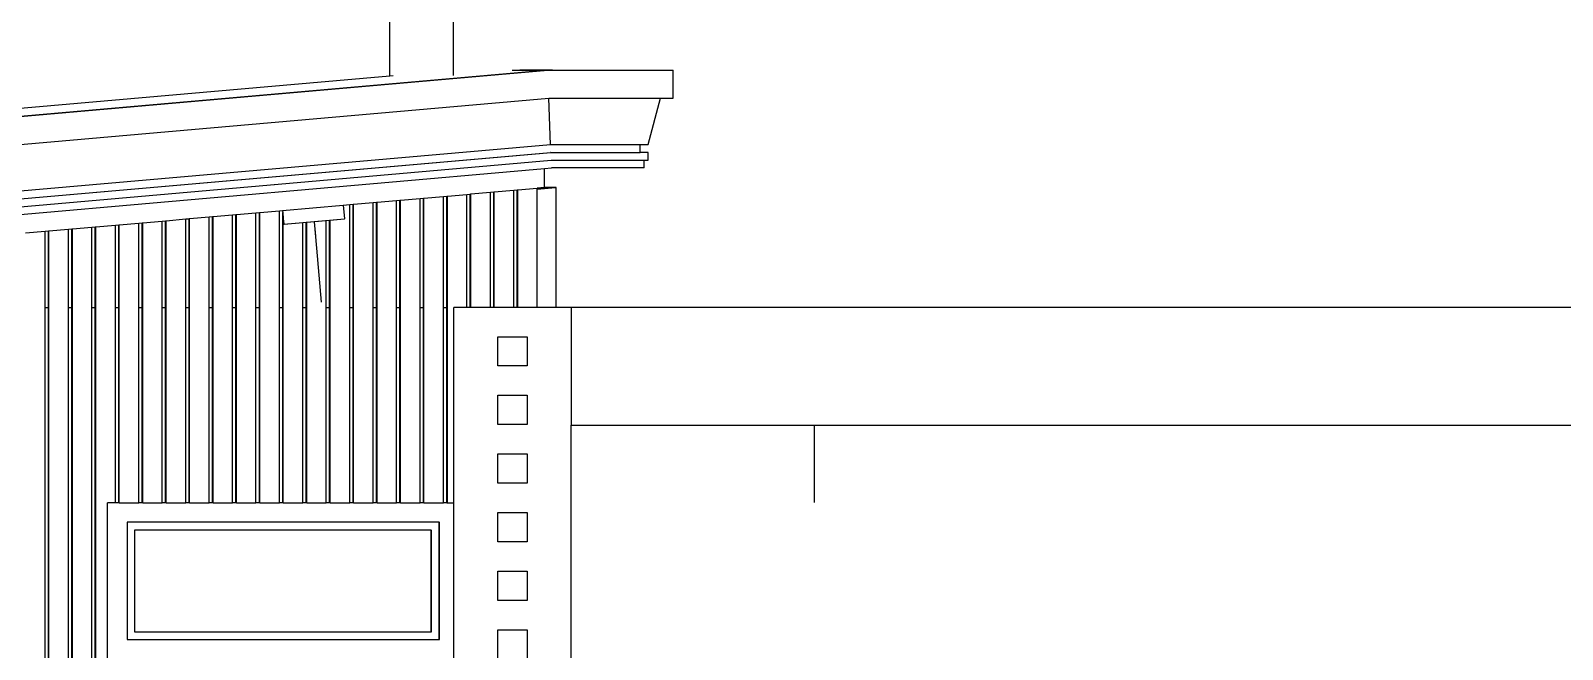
# Model space of a CAD drawing. Header units: inches. Extents: x 7263 to 14962, y 1317 to 2926.
# Drawn here: x 7434.041 to 7437.961, y 1508.848 to 1510.432 of the extents above; entities that cross this region are included whole.
import ezdxf

# ---------------------------------------------------------------- set-up
doc = ezdxf.new("R2010")
doc.units = ezdxf.units.IN
doc.header["$MEASUREMENT"] = 0
doc.layers.add('Layer6', color=6, linetype='Continuous')
doc.styles.get("Standard").update_dxf_attribs({"font": ''})
doc.styles.get('Standard').set_extended_font_data('Tw Cen MT Condensed')
doc.dimstyles.get("Standard").update_dxf_attribs({"dimtxt": 0.2, "dimasz": 0.18, "dimexe": 0.18, "dimexo": 0.0625, "dimgap": 0.09, "dimtad": 0, "dimzin": 0, "dimdsep": 46, "dimtxsty": 'Standard', "dimblk": 'ARCHTICK', "dimcen": 0.09, "dimclrd": 8, "dimclre": 8, "dimclrt": 2, "dimadec": 0, "dimazin": 0, "dimtfac": 1, "dimtofl": 0, "dimtmove": 0, "dimatfit": 3, "dimfxl": 1, "dimtolj": 1, "dimtzin": 0, "dimarcsym": 0})

# ---------------------------------------------------------------- blocks, each defined once
blk = doc.blocks.new('_ArchTick')
at = {"color": 0, "linetype": 'ByBlock', "const_width": 0.15}
blk.add_lwpolyline([(-0.5, -0.5), (0.5, 0.5)], dxfattribs=at)

msp = doc.modelspace()

# ---------------------------------------------------------------- linework, layer by layer
for p, q in [((7435.1235, 1510.3169), (7435.1235, 1512.9735)), ((7434.9604, 1510.3162), (7434.9604, 1512.9592)), ((7431.0182, 1509.9712), (7434.9604, 1510.3162)), ((7431.2555, 1509.9712), (7435.3561, 1510.3301)), ((7431.2561, 1509.9712), (7435.3566, 1510.3301)), ((7431.2561, 1509.9712), (7435.3561, 1510.33)), ((7431.2645, 1509.9712), (7435.3651, 1510.3301)), ((7434.9604, 1510.3162), (7434.9688, 1510.3169)), ((7435.2734, 1510.3301), (7435.3561, 1510.3301)), ((7435.3766, 1510.3301), (7435.2934, 1510.3301)), ((7435.3561, 1510.33), (7435.3561, 1510.3301)), ((7435.3561, 1510.3301), (7435.3566, 1510.3301)), ((7435.3561, 1510.33), (7435.3566, 1510.3301)), ((7435.3651, 1510.3301), (7435.3566, 1510.3301)), ((7435.3651, 1510.3301), (7435.685, 1510.3301)), ((7435.685, 1510.2591), (7435.685, 1510.3301)), ((7431.2676, 1509.9002), (7435.3673, 1510.259)), ((7435.3673, 1510.259), (7435.3682, 1510.2591)), ((7435.3716, 1510.1401), (7435.3673, 1510.259)), ((7435.3682, 1510.2591), (7435.6531, 1510.2591)), ((7435.6217, 1510.1401), (7435.6531, 1510.2591)), ((7435.6531, 1510.2591), (7435.685, 1510.2591)), ((7431.2711, 1509.7812), (7435.3716, 1510.1401)), ((7431.2714, 1509.7612), (7435.3719, 1510.1201)), ((7431.2719, 1509.7612), (7435.3725, 1510.1201)), ((7435.3716, 1510.1401), (7435.6012, 1510.1401)), ((7435.3725, 1510.1201), (7435.3719, 1510.1201)), ((7435.3725, 1510.1201), (7435.6012, 1510.1201)), ((7435.6012, 1510.1201), (7435.6012, 1510.1401)), ((7435.6012, 1510.1401), (7435.6217, 1510.1401)), ((7435.6217, 1510.1201), (7435.6012, 1510.1201)), ((7435.6217, 1510.1001), (7435.6217, 1510.1201)), ((7431.2728, 1509.7412), (7435.3734, 1510.1001)), ((7431.2734, 1509.7212), (7435.3561, 1510.0785)), ((7435.3561, 1510.0785), (7435.374, 1510.0801)), ((7435.3561, 1510.0301), (7435.3561, 1510.0785)), ((7435.3734, 1510.1001), (7435.6115, 1510.1001)), ((7435.6115, 1510.0801), (7435.374, 1510.0801)), ((7435.6115, 1510.0801), (7435.6115, 1510.1001)), ((7435.6115, 1510.1001), (7435.6217, 1510.1001)), ((7434.9277, 1509.9926), (7434.9777, 1509.9969)), ((7434.9777, 1509.9969), (7434.9863, 1509.9977)), ((7434.9777, 1509.7235), (7434.9777, 1509.9969)), ((7434.9863, 1509.9977), (7434.9877, 1509.9978)), ((7434.9863, 1509.7235), (7434.9863, 1509.9977)), ((7434.9877, 1509.9978), (7435.0377, 1510.0022)), ((7434.9877, 1509.7235), (7434.9877, 1509.9978)), ((7435.0377, 1510.0022), (7435.0462, 1510.0029)), ((7435.0377, 1509.7235), (7435.0377, 1510.0022)), ((7435.0462, 1510.0029), (7435.0476, 1510.0031)), ((7435.0462, 1509.7235), (7435.0462, 1510.0029)), ((7435.0476, 1510.0031), (7435.0976, 1510.0074)), ((7435.0476, 1509.2235), (7435.0476, 1510.0031)), ((7435.0976, 1510.0074), (7435.1062, 1510.0082)), ((7435.0976, 1509.7235), (7435.0976, 1510.0074)), ((7435.1062, 1510.0082), (7435.1076, 1510.0083)), ((7435.1062, 1509.7235), (7435.1062, 1510.0082)), ((7435.1076, 1510.0083), (7435.1576, 1510.0127)), ((7435.1076, 1509.2235), (7435.1076, 1510.0083)), ((7435.1576, 1510.0127), (7435.1662, 1510.0134)), ((7435.1576, 1509.7235), (7435.1576, 1510.0127)), ((7435.1662, 1510.0134), (7435.1676, 1510.0136)), ((7435.1662, 1509.7235), (7435.1662, 1510.0134)), ((7435.1676, 1510.0136), (7435.2176, 1510.0179)), ((7435.1676, 1509.7235), (7435.1676, 1510.0136)), ((7435.2176, 1510.0179), (7435.2262, 1510.0187)), ((7435.2176, 1509.7235), (7435.2176, 1510.0179)), ((7435.2262, 1510.0187), (7435.2276, 1510.0188)), ((7435.2262, 1509.7235), (7435.2262, 1510.0187)), ((7435.2276, 1510.0188), (7435.2776, 1510.0232)), ((7435.2276, 1509.7235), (7435.2276, 1510.0188)), ((7435.2776, 1510.0232), (7435.2861, 1510.0239)), ((7435.2776, 1509.7235), (7435.2776, 1510.0232)), ((7435.2861, 1510.0239), (7435.2876, 1510.0241)), ((7435.2861, 1509.7235), (7435.2861, 1510.0239)), ((7435.2876, 1510.0241), (7435.3375, 1510.0284)), ((7435.2876, 1509.7235), (7435.2876, 1510.0241)), ((7435.3375, 1510.0284), (7435.3559, 1510.03)), ((7435.3375, 1510.0258), (7435.3847, 1510.0299)), ((7435.383, 1510.0299), (7435.3375, 1510.0259)), ((7435.3813, 1510.0299), (7435.3375, 1510.0261)), ((7435.3796, 1510.0299), (7435.3375, 1510.0262)), ((7435.3779, 1510.0299), (7435.3375, 1510.0264)), ((7435.3762, 1510.0299), (7435.3375, 1510.0265)), ((7435.3745, 1510.0299), (7435.3375, 1510.0267)), ((7435.3728, 1510.0299), (7435.3375, 1510.0268)), ((7435.3711, 1510.0299), (7435.3375, 1510.027)), ((7435.3694, 1510.0299), (7435.3375, 1510.0271)), ((7435.3675, 1510.0299), (7435.3375, 1510.0273)), ((7435.3375, 1510.0276), (7435.3644, 1510.0299)), ((7435.3375, 1510.0277), (7435.3627, 1510.0299)), ((7435.361, 1510.0299), (7435.3375, 1510.0279)), ((7435.3593, 1510.0299), (7435.3375, 1510.028)), ((7435.3576, 1510.0299), (7435.3375, 1510.0282)), ((7435.3559, 1510.0299), (7435.3375, 1510.0283)), ((7435.3644, 1510.0298), (7435.3375, 1510.0274)), ((7435.3375, 1510.0283), (7435.3375, 1510.0284)), ((7435.3375, 1510.0282), (7435.3375, 1510.0283)), ((7435.3375, 1510.028), (7435.3375, 1510.0282)), ((7435.3375, 1510.0279), (7435.3375, 1510.028)), ((7435.3375, 1510.0277), (7435.3375, 1510.0279)), ((7435.3375, 1510.0276), (7435.3375, 1510.0277)), ((7435.3375, 1510.0274), (7435.3375, 1510.0276)), ((7435.3375, 1510.0273), (7435.3375, 1510.0274)), ((7435.3375, 1510.0271), (7435.3375, 1510.0273)), ((7435.3375, 1510.027), (7435.3375, 1510.0271)), ((7435.3375, 1510.0268), (7435.3375, 1510.027)), ((7435.3375, 1510.0267), (7435.3375, 1510.0268)), ((7435.3375, 1510.0265), (7435.3375, 1510.0267)), ((7435.3375, 1510.0264), (7435.3375, 1510.0265)), ((7435.3375, 1510.0262), (7435.3375, 1510.0264)), ((7435.3375, 1510.0261), (7435.3375, 1510.0262)), ((7435.3375, 1510.0259), (7435.3375, 1510.0261)), ((7435.3375, 1510.0258), (7435.3375, 1510.0259)), ((7435.3375, 1509.7235), (7435.3375, 1510.0258)), ((7435.3559, 1510.0299), (7435.3573, 1510.0301)), ((7435.3559, 1510.03), (7435.3561, 1510.0301)), ((7435.3559, 1510.0299), (7435.3559, 1510.03)), ((7435.3573, 1510.0301), (7435.3561, 1510.0301)), ((7435.3576, 1510.0301), (7435.3573, 1510.0301)), ((7435.359, 1510.0301), (7435.3576, 1510.0301)), ((7435.3576, 1510.0299), (7435.3576, 1510.0301)), ((7435.3576, 1510.0299), (7435.359, 1510.0301)), ((7435.3593, 1510.0301), (7435.359, 1510.0301)), ((7435.3593, 1510.0299), (7435.3593, 1510.0301)), ((7435.3607, 1510.0301), (7435.3593, 1510.0301)), ((7435.3593, 1510.0299), (7435.3607, 1510.0301)), ((7435.361, 1510.0301), (7435.3607, 1510.0301)), ((7435.361, 1510.0299), (7435.361, 1510.0301)), ((7435.3624, 1510.0301), (7435.361, 1510.0301)), ((7435.361, 1510.0299), (7435.3624, 1510.0301)), ((7435.3627, 1510.0301), (7435.3624, 1510.0301)), ((7435.3641, 1510.0301), (7435.3627, 1510.0301)), ((7435.3627, 1510.0299), (7435.3627, 1510.0301)), ((7435.3627, 1510.0299), (7435.3641, 1510.0301)), ((7435.3644, 1510.0301), (7435.3641, 1510.0301)), ((7435.3658, 1510.0301), (7435.3644, 1510.0301)), ((7435.3644, 1510.0299), (7435.3644, 1510.0301)), ((7435.3644, 1510.0299), (7435.3658, 1510.0301)), ((7435.3644, 1510.0298), (7435.3644, 1510.0299)), ((7435.3658, 1510.0299), (7435.3644, 1510.0298)), ((7435.3658, 1510.0299), (7435.3658, 1510.0301)), ((7435.3661, 1510.0301), (7435.3658, 1510.0301)), ((7435.3661, 1510.0299), (7435.3658, 1510.0299)), ((7435.3661, 1510.0299), (7435.3661, 1510.0301)), ((7435.3675, 1510.0301), (7435.3661, 1510.0301)), ((7435.3661, 1510.0299), (7435.3675, 1510.0301)), ((7435.3675, 1510.0299), (7435.3675, 1510.0301)), ((7435.3677, 1510.0301), (7435.3675, 1510.0301)), ((7435.3677, 1510.0299), (7435.3675, 1510.0299)), ((7435.3677, 1510.0299), (7435.3677, 1510.0301)), ((7435.3692, 1510.0301), (7435.3677, 1510.0301)), ((7435.3677, 1510.0299), (7435.3692, 1510.0301)), ((7435.3694, 1510.0301), (7435.3692, 1510.0301)), ((7435.3694, 1510.0299), (7435.3694, 1510.0301)), ((7435.3709, 1510.0301), (7435.3694, 1510.0301)), ((7435.3694, 1510.0299), (7435.3709, 1510.0301)), ((7435.3711, 1510.0301), (7435.3709, 1510.0301)), ((7435.3711, 1510.0299), (7435.3711, 1510.0301)), ((7435.3725, 1510.0301), (7435.3711, 1510.0301)), ((7435.3711, 1510.0299), (7435.3725, 1510.0301)), ((7435.3728, 1510.0301), (7435.3725, 1510.0301)), ((7435.3728, 1510.0299), (7435.3728, 1510.0301)), ((7435.3742, 1510.0301), (7435.3728, 1510.0301)), ((7435.3728, 1510.0299), (7435.3742, 1510.0301)), ((7435.3745, 1510.0301), (7435.3742, 1510.0301)), ((7435.3745, 1510.0299), (7435.3745, 1510.0301)), ((7435.3759, 1510.0301), (7435.3745, 1510.0301)), ((7435.3745, 1510.0299), (7435.3759, 1510.0301)), ((7435.3762, 1510.0301), (7435.3759, 1510.0301)), ((7435.3762, 1510.0299), (7435.3762, 1510.0301)), ((7435.3776, 1510.0301), (7435.3762, 1510.0301)), ((7435.3762, 1510.0299), (7435.3776, 1510.0301)), ((7435.3779, 1510.0301), (7435.3776, 1510.0301)), ((7435.3779, 1510.0299), (7435.3779, 1510.0301)), ((7435.3793, 1510.0301), (7435.3779, 1510.0301)), ((7435.3779, 1510.0299), (7435.3793, 1510.0301)), ((7435.3796, 1510.0301), (7435.3793, 1510.0301)), ((7435.381, 1510.0301), (7435.3796, 1510.0301)), ((7435.3796, 1510.0299), (7435.3796, 1510.0301)), ((7435.3796, 1510.0299), (7435.381, 1510.0301)), ((7435.3813, 1510.0301), (7435.381, 1510.0301)), ((7435.3813, 1510.0299), (7435.3813, 1510.0301)), ((7435.3827, 1510.0301), (7435.3813, 1510.0301)), ((7435.3813, 1510.0299), (7435.3827, 1510.0301)), ((7435.383, 1510.0301), (7435.3827, 1510.0301)), ((7435.383, 1510.0299), (7435.383, 1510.0301)), ((7435.3844, 1510.0301), (7435.383, 1510.0301)), ((7435.383, 1510.0299), (7435.3844, 1510.0301)), ((7435.3847, 1510.0301), (7435.3844, 1510.0301)), ((7435.3861, 1510.0301), (7435.3847, 1510.0301)), ((7435.3847, 1510.0299), (7435.3847, 1510.0301)), ((7435.3847, 1510.0299), (7435.3861, 1510.0301)), ((7435.3861, 1509.7235), (7435.3861, 1510.0301)), ((7434.4479, 1509.9506), (7434.4979, 1509.9549)), ((7434.4979, 1509.9549), (7434.5065, 1509.9557)), ((7434.4979, 1509.7235), (7434.4979, 1509.9549)), ((7434.5065, 1509.9557), (7434.5079, 1509.9558)), ((7434.5065, 1509.7235), (7434.5065, 1509.9557)), ((7434.5079, 1509.9558), (7434.5578, 1509.9602)), ((7434.5079, 1509.2235), (7434.5079, 1509.9558)), ((7434.5578, 1509.9602), (7434.5664, 1509.9609)), ((7434.5578, 1509.7235), (7434.5578, 1509.9602)), ((7434.5664, 1509.9609), (7434.5678, 1509.9611)), ((7434.5664, 1509.7235), (7434.5664, 1509.9609)), ((7434.5678, 1509.9611), (7434.6178, 1509.9654)), ((7434.5678, 1509.2235), (7434.5678, 1509.9611)), ((7434.6178, 1509.9654), (7434.6264, 1509.9662)), ((7434.6178, 1509.7235), (7434.6178, 1509.9654)), ((7434.6264, 1509.9662), (7434.6278, 1509.9663)), ((7434.6264, 1509.7235), (7434.6264, 1509.9662)), ((7434.6278, 1509.9663), (7434.6778, 1509.9707)), ((7434.6278, 1509.7235), (7434.6278, 1509.9663)), ((7434.6778, 1509.9707), (7434.6859, 1509.9714)), ((7434.6778, 1509.7235), (7434.6778, 1509.9707)), ((7434.6859, 1509.9714), (7434.8413, 1509.985)), ((7434.6859, 1509.9714), (7434.6864, 1509.9662)), ((7434.6859, 1509.9714), (7434.6864, 1509.9656)), ((7434.6859, 1509.9714), (7434.6859, 1509.9714)), ((7434.6864, 1509.9656), (7434.6864, 1509.9662)), ((7434.6864, 1509.9662), (7434.6878, 1509.9499)), ((7434.6864, 1509.7235), (7434.6864, 1509.9656)), ((7434.6864, 1509.9656), (7434.6878, 1509.9493)), ((7434.8413, 1509.985), (7434.8577, 1509.9864)), ((7434.8413, 1509.985), (7434.8444, 1509.9499)), ((7434.8577, 1509.9864), (7434.8663, 1509.9872)), ((7434.8577, 1509.7235), (7434.8577, 1509.9864)), ((7434.8663, 1509.9872), (7434.8677, 1509.9873)), ((7434.8663, 1509.7235), (7434.8663, 1509.9872)), ((7434.8677, 1509.9873), (7434.9177, 1509.9917)), ((7434.8677, 1509.2235), (7434.8677, 1509.9873)), ((7434.9177, 1509.9917), (7434.9263, 1509.9924)), ((7434.9177, 1509.7235), (7434.9177, 1509.9917)), ((7434.9263, 1509.9924), (7434.9277, 1509.9926)), ((7434.9263, 1509.7235), (7434.9263, 1509.9924)), ((7434.9277, 1509.2235), (7434.9277, 1509.9926)), ((7434.0281, 1509.9138), (7434.078, 1509.9182)), ((7434.078, 1509.9182), (7434.0866, 1509.919)), ((7434.078, 1509.7235), (7434.078, 1509.9182)), ((7434.0866, 1509.919), (7434.088, 1509.9191)), ((7434.0866, 1509.7235), (7434.0866, 1509.919)), ((7434.088, 1509.9191), (7434.138, 1509.9234)), ((7434.088, 1506.5735), (7434.088, 1509.9191)), ((7434.138, 1509.9234), (7434.1466, 1509.9242)), ((7434.138, 1509.7235), (7434.138, 1509.9234)), ((7434.1466, 1509.9242), (7434.148, 1509.9243)), ((7434.1466, 1509.7235), (7434.1466, 1509.9242)), ((7434.148, 1509.9243), (7434.198, 1509.9287)), ((7434.148, 1506.5935), (7434.148, 1509.9243)), ((7434.198, 1509.9287), (7434.2066, 1509.9294)), ((7434.198, 1509.7235), (7434.198, 1509.9287)), ((7434.2066, 1509.9294), (7434.208, 1509.9296)), ((7434.2066, 1509.7235), (7434.2066, 1509.9294)), ((7434.208, 1509.9296), (7434.258, 1509.9339)), ((7434.208, 1506.9942), (7434.208, 1509.9296)), ((7434.258, 1509.9339), (7434.2665, 1509.9347)), ((7434.258, 1509.7235), (7434.258, 1509.9339)), ((7434.2665, 1509.9347), (7434.268, 1509.9348)), ((7434.2665, 1509.7235), (7434.2665, 1509.9347)), ((7434.268, 1509.9348), (7434.3179, 1509.9392)), ((7434.268, 1509.7235), (7434.268, 1509.9348)), ((7434.3179, 1509.9392), (7434.3265, 1509.9399)), ((7434.3179, 1509.7235), (7434.3179, 1509.9392)), ((7434.3265, 1509.9399), (7434.3279, 1509.9401)), ((7434.3265, 1509.7235), (7434.3265, 1509.9399)), ((7434.3279, 1509.9401), (7434.3779, 1509.9444)), ((7434.3279, 1509.2235), (7434.3279, 1509.9401)), ((7434.3779, 1509.9444), (7434.3865, 1509.9452)), ((7434.3779, 1509.7235), (7434.3779, 1509.9444)), ((7434.3865, 1509.9452), (7434.3879, 1509.9453)), ((7434.3865, 1509.7235), (7434.3865, 1509.9452)), ((7434.3879, 1509.9453), (7434.4379, 1509.9497)), ((7434.3879, 1509.2235), (7434.3879, 1509.9453)), ((7434.4379, 1509.9497), (7434.4465, 1509.9504)), ((7434.4379, 1509.7235), (7434.4379, 1509.9497)), ((7434.4465, 1509.9504), (7434.4479, 1509.9506)), ((7434.4465, 1509.7235), (7434.4465, 1509.9504)), ((7434.4479, 1509.2235), (7434.4479, 1509.9506)), ((7434.6878, 1509.9493), (7434.6878, 1509.9499)), ((7434.6878, 1509.9499), (7434.6882, 1509.9452)), ((7434.6878, 1509.2235), (7434.6878, 1509.9493)), ((7434.6878, 1509.9493), (7434.6881, 1509.9452)), ((7434.6881, 1509.9452), (7434.689, 1509.9365)), ((7434.6882, 1509.9452), (7434.6881, 1509.9452)), ((7434.6882, 1509.9452), (7434.689, 1509.9365)), ((7434.689, 1509.9365), (7434.8444, 1509.9499)), ((7434.689, 1509.9365), (7434.6897, 1509.9359)), ((7434.7378, 1509.9401), (7434.6897, 1509.9359)), ((7434.7464, 1509.9408), (7434.7378, 1509.9401)), ((7434.7378, 1509.7235), (7434.7378, 1509.9401)), ((7434.7478, 1509.941), (7434.7464, 1509.9408)), ((7434.7464, 1509.7235), (7434.7464, 1509.9408)), ((7434.7977, 1509.9453), (7434.7478, 1509.941)), ((7434.7478, 1509.2235), (7434.7478, 1509.941)), ((7434.7667, 1509.9426), (7434.7725, 1509.8754)), ((7434.7667, 1509.9426), (7434.7699, 1509.9061)), ((7434.8063, 1509.946), (7434.7977, 1509.9453)), ((7434.7977, 1509.7235), (7434.7977, 1509.9453)), ((7434.8077, 1509.9461), (7434.8063, 1509.946)), ((7434.8063, 1509.7235), (7434.8063, 1509.946)), ((7434.8438, 1509.9493), (7434.8077, 1509.9461)), ((7434.8077, 1509.2235), (7434.8077, 1509.9461)), ((7434.8444, 1509.9499), (7434.8438, 1509.9493)), ((7434.7725, 1509.8754), (7434.7845, 1509.7365)), ((7434.078, 1509.7235), (7434.0866, 1509.7235)), ((7434.078, 1506.5735), (7434.078, 1509.7235)), ((7434.0866, 1506.5735), (7434.0866, 1509.7235)), ((7434.138, 1509.7235), (7434.1466, 1509.7235)), ((7434.138, 1506.5735), (7434.138, 1509.7235)), ((7434.1466, 1506.5735), (7434.1466, 1509.7235)), ((7434.198, 1509.7235), (7434.2066, 1509.7235)), ((7434.198, 1506.5935), (7434.198, 1509.7235)), ((7434.2066, 1506.9942), (7434.2066, 1509.7235)), ((7434.258, 1509.7235), (7434.2665, 1509.7235)), ((7434.258, 1509.2235), (7434.258, 1509.7235)), ((7434.2665, 1509.7235), (7434.268, 1509.7235)), ((7434.2665, 1509.2235), (7434.2665, 1509.7235)), ((7434.268, 1509.2235), (7434.268, 1509.7235)), ((7434.3179, 1509.7235), (7434.3265, 1509.7235)), ((7434.3179, 1509.2235), (7434.3179, 1509.7235)), ((7434.3265, 1509.2235), (7434.3265, 1509.7235)), ((7434.3779, 1509.7235), (7434.3865, 1509.7235)), ((7434.3779, 1509.2235), (7434.3779, 1509.7235)), ((7434.3865, 1509.2235), (7434.3865, 1509.7235)), ((7434.4379, 1509.7235), (7434.4465, 1509.7235)), ((7434.4379, 1509.2235), (7434.4379, 1509.7235)), ((7434.4465, 1509.2235), (7434.4465, 1509.7235)), ((7434.4979, 1509.7235), (7434.5065, 1509.7235)), ((7434.4979, 1509.2235), (7434.4979, 1509.7235)), ((7434.5065, 1509.2235), (7434.5065, 1509.7235)), ((7434.5578, 1509.7235), (7434.5664, 1509.7235)), ((7434.5578, 1509.2235), (7434.5578, 1509.7235)), ((7434.5664, 1509.2235), (7434.5664, 1509.7235)), ((7434.6178, 1509.7235), (7434.6264, 1509.7235)), ((7434.6178, 1509.2235), (7434.6178, 1509.7235)), ((7434.6264, 1509.7235), (7434.6278, 1509.7235)), ((7434.6264, 1509.2235), (7434.6264, 1509.7235)), ((7434.6278, 1509.2235), (7434.6278, 1509.7235)), ((7434.6778, 1509.7235), (7434.6864, 1509.7235)), ((7434.6778, 1509.2235), (7434.6778, 1509.7235)), ((7434.6864, 1509.2235), (7434.6864, 1509.7235)), ((7434.7378, 1509.7235), (7434.7464, 1509.7235)), ((7434.7378, 1509.2235), (7434.7378, 1509.7235)), ((7434.7464, 1509.2235), (7434.7464, 1509.7235)), ((7434.7977, 1509.7235), (7434.8063, 1509.7235)), ((7434.7977, 1509.2235), (7434.7977, 1509.7235)), ((7434.8063, 1509.2235), (7434.8063, 1509.7235)), ((7434.8577, 1509.7235), (7434.8663, 1509.7235)), ((7434.8577, 1509.2235), (7434.8577, 1509.7235)), ((7434.8663, 1509.2235), (7434.8663, 1509.7235)), ((7434.9177, 1509.7235), (7434.9263, 1509.7235)), ((7434.9177, 1509.2235), (7434.9177, 1509.7235)), ((7434.9263, 1509.2235), (7434.9263, 1509.7235)), ((7434.9777, 1509.7235), (7434.9863, 1509.7235)), ((7434.9777, 1509.2235), (7434.9777, 1509.7235)), ((7434.9863, 1509.7235), (7434.9877, 1509.7235)), ((7434.9863, 1509.2235), (7434.9863, 1509.7235)), ((7434.9877, 1509.2235), (7434.9877, 1509.7235)), ((7435.0377, 1509.7235), (7435.0462, 1509.7235)), ((7435.0377, 1509.2235), (7435.0377, 1509.7235)), ((7435.0462, 1509.2235), (7435.0462, 1509.7235)), ((7435.0976, 1509.7235), (7435.1062, 1509.7235)), ((7435.0976, 1509.2235), (7435.0976, 1509.7235)), ((7435.1062, 1509.2235), (7435.1062, 1509.7235)), ((7435.1576, 1509.7235), (7435.1243, 1509.7235)), ((7435.1243, 1509.2235), (7435.1243, 1509.7235)), ((7435.1662, 1509.7235), (7435.1576, 1509.7235)), ((7435.1676, 1509.7235), (7435.1662, 1509.7235)), ((7435.2176, 1509.7235), (7435.1676, 1509.7235)), ((7435.2262, 1509.7235), (7435.2176, 1509.7235)), ((7435.2276, 1509.7235), (7435.2262, 1509.7235)), ((7435.2776, 1509.7235), (7435.2276, 1509.7235)), ((7435.2861, 1509.7235), (7435.2776, 1509.7235)), ((7435.2876, 1509.7235), (7435.2861, 1509.7235)), ((7435.3375, 1509.7235), (7435.2876, 1509.7235)), ((7435.3861, 1509.7235), (7435.3375, 1509.7235)), ((7435.4243, 1509.7235), (7435.3861, 1509.7235)), ((7435.4243, 1509.7235), (7435.4243, 1509.422)), ((7440.5713, 1509.7235), (7435.4243, 1509.7235)), ((7435.2368, 1509.6485), (7435.3118, 1509.6485)), ((7435.2368, 1509.5735), (7435.2368, 1509.6485)), ((7435.3118, 1509.6485), (7435.3118, 1509.5735)), ((7435.3118, 1509.5735), (7435.2368, 1509.5735)), ((7435.2368, 1509.4235), (7435.2368, 1509.4985)), ((7435.2368, 1509.4985), (7435.3118, 1509.4985)), ((7435.3118, 1509.4985), (7435.3118, 1509.4235)), ((7435.3118, 1509.4235), (7435.2368, 1509.4235)), ((7435.4243, 1506.5935), (7435.4243, 1509.422)), ((7435.4243, 1509.422), (7440.5713, 1509.422)), ((7436.0464, 1509.422), (7436.0464, 1509.3638)), ((7436.0464, 1509.422), (7436.0464, 1509.3946)), ((7435.2368, 1509.2735), (7435.2368, 1509.3485)), ((7435.2368, 1509.3485), (7435.3118, 1509.3485)), ((7435.3118, 1509.3485), (7435.3118, 1509.2735)), ((7436.0464, 1509.3638), (7436.0463, 1509.2241)), ((7435.3118, 1509.2735), (7435.2368, 1509.2735)), ((7434.258, 1509.2235), (7434.238, 1509.2235)), ((7434.238, 1508.8235), (7434.238, 1509.2235)), ((7434.2665, 1509.2235), (7434.258, 1509.2235)), ((7434.268, 1509.2235), (7434.2665, 1509.2235)), ((7434.268, 1509.2235), (7434.3179, 1509.2235)), ((7434.3265, 1509.2235), (7434.3179, 1509.2235)), ((7434.3279, 1509.2235), (7434.3265, 1509.2235)), ((7434.3279, 1509.2235), (7434.3779, 1509.2235)), ((7434.3865, 1509.2235), (7434.3779, 1509.2235)), ((7434.3879, 1509.2235), (7434.3865, 1509.2235)), ((7434.3879, 1509.2235), (7434.4379, 1509.2235)), ((7434.4465, 1509.2235), (7434.4379, 1509.2235)), ((7434.4479, 1509.2235), (7434.4465, 1509.2235)), ((7434.4479, 1509.2235), (7434.4979, 1509.2235)), ((7434.5065, 1509.2235), (7434.4979, 1509.2235)), ((7434.5079, 1509.2235), (7434.5065, 1509.2235)), ((7434.5079, 1509.2235), (7434.5578, 1509.2235)), ((7434.5664, 1509.2235), (7434.5578, 1509.2235)), ((7434.5678, 1509.2235), (7434.5664, 1509.2235)), ((7434.5678, 1509.2235), (7434.6178, 1509.2235)), ((7434.6264, 1509.2235), (7434.6178, 1509.2235)), ((7434.6278, 1509.2235), (7434.6264, 1509.2235)), ((7434.6278, 1509.2235), (7434.6778, 1509.2235)), ((7434.6864, 1509.2235), (7434.6778, 1509.2235)), ((7434.6878, 1509.2235), (7434.6864, 1509.2235)), ((7434.6878, 1509.2235), (7434.7378, 1509.2235)), ((7434.7464, 1509.2235), (7434.7378, 1509.2235)), ((7434.7478, 1509.2235), (7434.7464, 1509.2235)), ((7434.7478, 1509.2235), (7434.7977, 1509.2235)), ((7434.8063, 1509.2235), (7434.7977, 1509.2235)), ((7434.8077, 1509.2235), (7434.8063, 1509.2235)), ((7434.8077, 1509.2235), (7434.8577, 1509.2235)), ((7434.8663, 1509.2235), (7434.8577, 1509.2235)), ((7434.8677, 1509.2235), (7434.8663, 1509.2235)), ((7434.8677, 1509.2235), (7434.9177, 1509.2235)), ((7434.9263, 1509.2235), (7434.9177, 1509.2235)), ((7434.9277, 1509.2235), (7434.9263, 1509.2235)), ((7434.9277, 1509.2235), (7434.9777, 1509.2235)), ((7434.9863, 1509.2235), (7434.9777, 1509.2235)), ((7434.9877, 1509.2235), (7434.9863, 1509.2235)), ((7434.9877, 1509.2235), (7435.0377, 1509.2235)), ((7435.0462, 1509.2235), (7435.0377, 1509.2235)), ((7435.0476, 1509.2235), (7435.0462, 1509.2235)), ((7435.0476, 1509.2235), (7435.0976, 1509.2235)), ((7435.1062, 1509.2235), (7435.0976, 1509.2235)), ((7435.1062, 1509.2235), (7435.1076, 1509.2235)), ((7435.1076, 1509.2235), (7435.1243, 1509.2235)), ((7435.1243, 1508.8235), (7435.1243, 1509.2235)), ((7434.288, 1509.1735), (7434.288, 1508.8735)), ((7435.0869, 1509.1735), (7434.288, 1509.1735)), ((7435.0869, 1509.1735), (7435.0876, 1509.1735)), ((7435.0869, 1508.8735), (7435.0869, 1509.1735)), ((7435.0876, 1508.8735), (7435.0876, 1509.1735)), ((7435.2368, 1509.1235), (7435.2368, 1509.1985)), ((7435.2368, 1509.1985), (7435.3118, 1509.1985)), ((7435.3118, 1509.1985), (7435.3118, 1509.1235)), ((7434.3072, 1509.1535), (7434.3072, 1508.8935)), ((7435.0662, 1509.1535), (7434.3072, 1509.1535)), ((7435.0662, 1508.8935), (7435.0662, 1509.1535)), ((7435.0662, 1509.1535), (7435.0669, 1509.1535)), ((7435.0669, 1508.8935), (7435.0669, 1509.1535)), ((7435.3118, 1509.1235), (7435.2368, 1509.1235)), ((7435.2368, 1509.0485), (7435.3118, 1509.0485)), ((7435.2368, 1508.9735), (7435.2368, 1509.0485)), ((7435.3118, 1509.0485), (7435.3118, 1508.9735)), ((7435.3118, 1508.9735), (7435.2368, 1508.9735)), ((7435.2368, 1508.8985), (7435.3118, 1508.8985)), ((7435.2368, 1508.8235), (7435.2368, 1508.8985)), ((7435.3118, 1508.8985), (7435.3118, 1508.8235)), ((7434.288, 1508.8735), (7435.0869, 1508.8735)), ((7434.3072, 1508.8935), (7435.0662, 1508.8935)), ((7435.0662, 1508.8935), (7435.0669, 1508.8935)), ((7435.0869, 1508.8735), (7435.0876, 1508.8735))]:
    msp.add_line(p, q)

# ---------------------------------------------------------------- leaders
at = {"layer": 'Layer6', "annotation_type": 0, "has_hookline": 1, "hookline_direction": 0}
for points, text_width in [([(7429.7571, 1509.5795), (7429.7284, 1517.1163), (7443.5007, 1517.1163)], 4.1714), ([(7432.9485, 1509.4119), (7432.9485, 1515.8707), (7443.5007, 1515.8707)], 3.3429)]:
    msp.add_leader(points, dimstyle='Standard', dxfattribs=dict(at, text_width=text_width))

doc.saveas('drawing.dxf')
